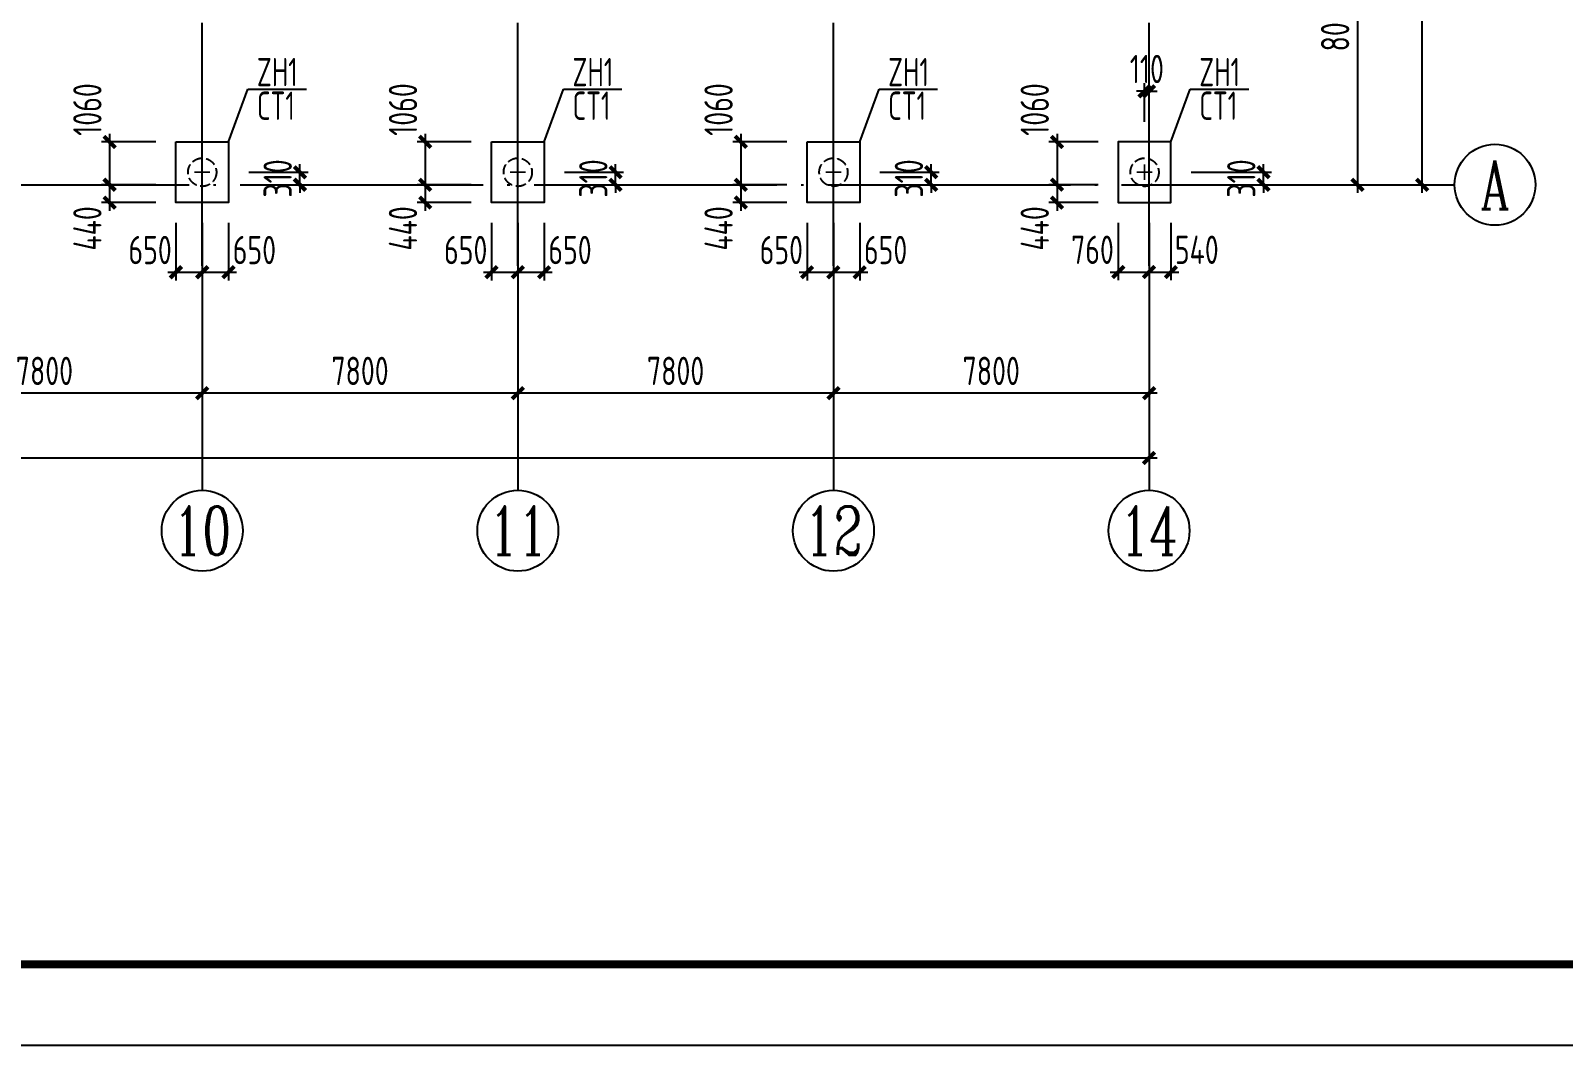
# Model space of a CAD drawing. Extents: x -2746917 to -971774, y -3334247 to -3250358.
# Drawn here: x -2394233 to -2375293, y -3316173 to -3303634 of the extents above; entities that cross this region are included whole.
import ezdxf
from ezdxf.enums import TextEntityAlignment as Align

# ---------------------------------------------------------------- set-up
doc = ezdxf.new("R2010")
doc.units = 0
doc.header["$LTSCALE"] = 1000
doc.header["$MEASUREMENT"] = 0
doc.header["$PDMODE"] = 35
doc.linetypes.add('DASH', pattern=[0.35, 0.25, -0.1])
doc.linetypes.add('DOTE', pattern=[2.42, 2, -0.2, 0.02, -0.2])
doc.layers.get('0').update_dxf_attribs({"linetype": 'CONTINUOUS'})
doc.layers.get('Defpoints').update_dxf_attribs({"linetype": 'CONTINUOUS'})
for name, color, linetype in [('AXIS', 253, 'DOTE'), ('COLU', 7, 'CONTINUOUS'), ('DIM', 3, 'CONTINUOUS'), ('NUM', 7, 'CONTINUOUS'), ('PUB_TITLE', 4, 'CONTINUOUS'), ('REIN', 1, 'CONTINUOUS'), ('TEXT', 7, 'CONTINUOUS'), ('桩基础', 7, 'CONTINUOUS')]:
    doc.layers.add(name, color=color, linetype=linetype)
doc.layers.add('yichutu', color=7, linetype='CONTINUOUS', true_color=0xffffff, plot=False)
doc.styles.add('TSSD_Axis', font='Complex.shx', dxfattribs={"width": 0.7, "bigfont": 'hztxt.shx'})
doc.styles.add('TSSD_Dimension', font='tssdeng.shx', dxfattribs={"width": 0.75, "bigfont": 'Hztxt.shx'})
doc.styles.add('TSSD_Rein', font='Tssdeng.shx', dxfattribs={"width": 0.75, "bigfont": 'hztxt.shx'})
doc.dimstyles.new('TSSD_200_100', dxfattribs={"dimtxt": 350, "dimasz": 100, "dimexe": 100, "dimexo": 250, "dimgap": 100, "dimtad": 1, "dimdec": 0, "dimlfac": 2, "dimzin": 0, "dimdsep": 46, "dimtxsty": 'TSSD_Dimension', "dimblk": 'ARCHTICK', "dimcen": 0, "dimdle": 100, "dimclrt": 7, "dimadec": 0, "dimazin": 0, "dimtfac": 1, "dimtdec": 0, "dimtix": 1, "dimtmove": 2, "dimatfit": 3, "dimfxl": 1, "dimtolj": 1, "dimtzin": 0, "dimarcsym": 0})

# ---------------------------------------------------------------- blocks, each defined once
blk = doc.blocks.new('ts_axno')
at = {"color": 0, "linetype": 'ByBlock', "lineweight": -2}
blk.add_circle((0, 0), 0.5, dxfattribs=at)
at = {"color": 0, "linetype": 'ByBlock', "lineweight": -2, "style": 'TSSD_Axis', "width": 0.7}
blk.add_attdef('A', text='', height=0.6, dxfattribs=at).set_placement((0, 0), align=Align.MIDDLE_CENTER)
blk = doc.blocks.new('_ArchTick')
at = {"color": 0, "const_width": 0.5}
blk.add_lwpolyline([(-0.71, -0.71), (0.71, 0.71)], dxfattribs=at)
blk = doc.blocks.new('*D2353')
at = {"layer": 'Defpoints', "color": 0, "ltscale": 1.5}
for p in [(-2388213, -3306539), (-2384313, -3306539), (-2388213, -3308114)]:
    blk.add_point(p, dxfattribs=at)
at = {"layer": 'DIM', "color": 0, "lineweight": -2, "ltscale": 1.5}
for p, q in [((-2388213, -3306789), (-2388213, -3308214)), ((-2384313, -3306789), (-2384313, -3308214)), ((-2384213, -3308114), (-2388313, -3308114))]:
    blk.add_line(p, q, dxfattribs=at)
at = {"layer": 'DIM', "color": 0, "lineweight": -2, "ltscale": 1.5, "xscale": 100, "yscale": 100, "zscale": 100, "rotation": 180}
blk.add_blockref('_ArchTick', (-2388213, -3308114), dxfattribs=at)
at = {"layer": 'DIM', "color": 0, "lineweight": -2, "ltscale": 1.5, "xscale": 100, "yscale": 100, "zscale": 100}
blk.add_blockref('_ArchTick', (-2384313, -3308114), dxfattribs=at)
at = {"layer": 'DIM', "color": 7, "ltscale": 1.5, "insert": (-2386263, -3307839), "char_height": 350, "attachment_point": 5, "style": 'TSSD_Dimension'}
blk.add_mtext('\\A1;7800', dxfattribs=at)
blk = doc.blocks.new('*D2354')
at = {"layer": 'Defpoints', "color": 0, "ltscale": 1.5}
for p in [(-2392113, -3306539), (-2388213, -3306539), (-2392113, -3308114)]:
    blk.add_point(p, dxfattribs=at)
at = {"layer": 'DIM', "color": 0, "lineweight": -2, "ltscale": 1.5}
for p, q in [((-2392113, -3306789), (-2392113, -3308214)), ((-2388213, -3306789), (-2388213, -3308214)), ((-2388113, -3308114), (-2392213, -3308114))]:
    blk.add_line(p, q, dxfattribs=at)
at = {"layer": 'DIM', "color": 0, "lineweight": -2, "ltscale": 1.5, "xscale": 100, "yscale": 100, "zscale": 100, "rotation": 180}
blk.add_blockref('_ArchTick', (-2392113, -3308114), dxfattribs=at)
at = {"layer": 'DIM', "color": 0, "lineweight": -2, "ltscale": 1.5, "xscale": 100, "yscale": 100, "zscale": 100}
blk.add_blockref('_ArchTick', (-2388213, -3308114), dxfattribs=at)
at = {"layer": 'DIM', "color": 7, "ltscale": 1.5, "insert": (-2390163, -3307839), "char_height": 350, "attachment_point": 5, "style": 'TSSD_Dimension'}
blk.add_mtext('\\A1;7800', dxfattribs=at)
blk = doc.blocks.new('*D2355')
at = {"layer": 'Defpoints', "color": 0, "ltscale": 1.5}
for p in [(-2396013, -3306539), (-2392113, -3306539), (-2396013, -3308114)]:
    blk.add_point(p, dxfattribs=at)
at = {"layer": 'DIM', "color": 0, "lineweight": -2, "ltscale": 1.5}
for p, q in [((-2396013, -3306789), (-2396013, -3308214)), ((-2392113, -3306789), (-2392113, -3308214)), ((-2392013, -3308114), (-2396113, -3308114))]:
    blk.add_line(p, q, dxfattribs=at)
at = {"layer": 'DIM', "color": 0, "lineweight": -2, "ltscale": 1.5, "xscale": 100, "yscale": 100, "zscale": 100, "rotation": 180}
blk.add_blockref('_ArchTick', (-2396013, -3308114), dxfattribs=at)
at = {"layer": 'DIM', "color": 0, "lineweight": -2, "ltscale": 1.5, "xscale": 100, "yscale": 100, "zscale": 100}
blk.add_blockref('_ArchTick', (-2392113, -3308114), dxfattribs=at)
at = {"layer": 'DIM', "color": 7, "ltscale": 1.5, "insert": (-2394063, -3307839), "char_height": 350, "attachment_point": 5, "style": 'TSSD_Dimension'}
blk.add_mtext('\\A1;7800', dxfattribs=at)
blk = doc.blocks.new('*D2363')
at = {"layer": 'Defpoints', "color": 0, "ltscale": 1.5}
for p in [(-2423313, -3306539), (-2380413, -3306539), (-2380413, -3308914)]:
    blk.add_point(p, dxfattribs=at)
at = {"layer": 'DIM', "color": 0, "lineweight": -2, "ltscale": 1.5}
for p, q in [((-2423313, -3306789), (-2423313, -3309014)), ((-2380413, -3306789), (-2380413, -3309014)), ((-2423413, -3308914), (-2380313, -3308914))]:
    blk.add_line(p, q, dxfattribs=at)
at = {"layer": 'DIM', "color": 0, "lineweight": -2, "ltscale": 1.5, "xscale": 100, "yscale": 100, "zscale": 100, "rotation": 180}
blk.add_blockref('_ArchTick', (-2423313, -3308914), dxfattribs=at)
at = {"layer": 'DIM', "color": 0, "lineweight": -2, "ltscale": 1.5, "xscale": 100, "yscale": 100, "zscale": 100}
blk.add_blockref('_ArchTick', (-2380413, -3308914), dxfattribs=at)
at = {"layer": 'DIM', "color": 7, "ltscale": 1.5, "insert": (-2401863, -3308639), "char_height": 350, "attachment_point": 5, "style": 'TSSD_Dimension'}
blk.add_mtext('\\A1;85800', dxfattribs=at)
blk = doc.blocks.new('*D2388')
at = {"layer": 'Defpoints', "color": 0, "ltscale": 1.5}
for p in [(-2379413, -3301539), (-2379413, -3305539), (-2377838, -3305539)]:
    blk.add_point(p, dxfattribs=at)
at = {"layer": 'DIM', "color": 0, "lineweight": -2, "ltscale": 1.5}
for p, q in [((-2379163, -3301539), (-2377738, -3301539)), ((-2377838, -3301439), (-2377838, -3305639)), ((-2379163, -3305539), (-2377738, -3305539))]:
    blk.add_line(p, q, dxfattribs=at)
at = {"layer": 'DIM', "color": 0, "lineweight": -2, "ltscale": 1.5, "xscale": 100, "yscale": 100, "zscale": 100}
for p, rotation in [((-2377838, -3301539), 90), ((-2377838, -3305539), 270)]:
    blk.add_blockref('_ArchTick', p, dxfattribs=dict(at, rotation=rotation))
at = {"layer": 'DIM', "color": 7, "ltscale": 1.5, "insert": (-2378113, -3303539), "char_height": 350, "attachment_point": 5, "rotation": 90, "style": 'TSSD_Dimension'}
blk.add_mtext('\\A1;8000', dxfattribs=at)
blk = doc.blocks.new('*D2389')
at = {"layer": 'Defpoints', "color": 0, "ltscale": 1.5}
for p in [(-2379413, -3281539), (-2377038, -3281539), (-2379413, -3305539)]:
    blk.add_point(p, dxfattribs=at)
at = {"layer": 'DIM', "color": 0, "lineweight": -2, "ltscale": 1.5}
for p, q in [((-2377038, -3305639), (-2377038, -3281439)), ((-2379163, -3281539), (-2376938, -3281539)), ((-2379163, -3305539), (-2376938, -3305539))]:
    blk.add_line(p, q, dxfattribs=at)
at = {"layer": 'DIM', "color": 0, "lineweight": -2, "ltscale": 1.5, "xscale": 100, "yscale": 100, "zscale": 100}
for p, rotation in [((-2377038, -3281539), 90), ((-2377038, -3305539), 270)]:
    blk.add_blockref('_ArchTick', p, dxfattribs=dict(at, rotation=rotation))
at = {"layer": 'DIM', "color": 7, "ltscale": 1.5, "insert": (-2377313, -3293539), "char_height": 350, "attachment_point": 5, "rotation": 90, "style": 'TSSD_Dimension'}
blk.add_mtext('\\A1;48000', dxfattribs=at)
blk = doc.blocks.new('*D2390')
at = {"layer": 'Defpoints', "color": 0, "ltscale": 1.5}
for p in [(-2384313, -3306539), (-2380413, -3306539), (-2384313, -3308114)]:
    blk.add_point(p, dxfattribs=at)
at = {"layer": 'DIM', "color": 0, "lineweight": -2, "ltscale": 1.5}
for p, q in [((-2384313, -3306789), (-2384313, -3308214)), ((-2380413, -3306789), (-2380413, -3308214)), ((-2380313, -3308114), (-2384413, -3308114))]:
    blk.add_line(p, q, dxfattribs=at)
at = {"layer": 'DIM', "color": 0, "lineweight": -2, "ltscale": 1.5, "xscale": 100, "yscale": 100, "zscale": 100, "rotation": 180}
blk.add_blockref('_ArchTick', (-2384313, -3308114), dxfattribs=at)
at = {"layer": 'DIM', "color": 0, "lineweight": -2, "ltscale": 1.5, "xscale": 100, "yscale": 100, "zscale": 100}
blk.add_blockref('_ArchTick', (-2380413, -3308114), dxfattribs=at)
at = {"layer": 'DIM', "color": 7, "ltscale": 1.5, "insert": (-2382363, -3307839), "char_height": 350, "attachment_point": 5, "style": 'TSSD_Dimension'}
blk.add_mtext('\\A1;7800', dxfattribs=at)
blk = doc.blocks.new('A$C4DB71547')
at = {"layer": 'REIN', "color": 4, "const_width": 20}
for points in [[(-75, 10), (117, 10)], [(21, 106), (21, -86)]]:
    blk.add_lwpolyline(points, dxfattribs=at)
blk = doc.blocks.new('*D2539')
at = {"layer": 'Defpoints', "color": 0, "ltscale": 1.5}
for p in [(-2392438, -3305759), (-2392113, -3305759), (-2392113, -3306620)]:
    blk.add_point(p, dxfattribs=at)
at = {"layer": 'DIM', "color": 0, "lineweight": -2, "ltscale": 1.5}
for p, q in [((-2392438, -3306009), (-2392438, -3306720)), ((-2392113, -3306009), (-2392113, -3306720)), ((-2392538, -3306620), (-2392013, -3306620))]:
    blk.add_line(p, q, dxfattribs=at)
at = {"layer": 'DIM', "color": 0, "lineweight": -2, "ltscale": 1.5, "xscale": 100, "yscale": 100, "zscale": 100, "rotation": 180}
blk.add_blockref('_ArchTick', (-2392438, -3306620), dxfattribs=at)
at = {"layer": 'DIM', "color": 0, "lineweight": -2, "ltscale": 1.5, "xscale": 100, "yscale": 100, "zscale": 100}
blk.add_blockref('_ArchTick', (-2392113, -3306620), dxfattribs=at)
at = {"layer": 'DIM', "color": 7, "ltscale": 1.5, "insert": (-2392757, -3306345), "char_height": 350, "attachment_point": 5, "style": 'TSSD_Dimension'}
blk.add_mtext('\\A1;650', dxfattribs=at)
blk = doc.blocks.new('*D2540')
at = {"layer": 'Defpoints', "color": 0, "ltscale": 1.5}
for p in [(-2392113, -3305759), (-2391788, -3305759), (-2391788, -3306620)]:
    blk.add_point(p, dxfattribs=at)
at = {"layer": 'DIM', "color": 0, "lineweight": -2, "ltscale": 1.5}
for p, q in [((-2392113, -3306009), (-2392113, -3306720)), ((-2391788, -3306009), (-2391788, -3306720)), ((-2392213, -3306620), (-2391688, -3306620))]:
    blk.add_line(p, q, dxfattribs=at)
at = {"layer": 'DIM', "color": 0, "lineweight": -2, "ltscale": 1.5, "xscale": 100, "yscale": 100, "zscale": 100, "rotation": 180}
blk.add_blockref('_ArchTick', (-2392113, -3306620), dxfattribs=at)
at = {"layer": 'DIM', "color": 0, "lineweight": -2, "ltscale": 1.5, "xscale": 100, "yscale": 100, "zscale": 100}
blk.add_blockref('_ArchTick', (-2391788, -3306620), dxfattribs=at)
at = {"layer": 'DIM', "color": 7, "ltscale": 1.5, "insert": (-2391468, -3306345), "char_height": 350, "attachment_point": 5, "style": 'TSSD_Dimension'}
blk.add_mtext('\\A1;650', dxfattribs=at)
blk = doc.blocks.new('*D2527')
at = {"layer": 'Defpoints', "color": 0, "ltscale": 1.5}
for p in [(-2392438, -3305009), (-2393257, -3305539), (-2392438, -3305539)]:
    blk.add_point(p, dxfattribs=at)
at = {"layer": 'DIM', "color": 0, "lineweight": -2, "ltscale": 1.5}
for p, q in [((-2392688, -3305009), (-2393357, -3305009)), ((-2393257, -3304909), (-2393257, -3305639)), ((-2392688, -3305539), (-2393357, -3305539))]:
    blk.add_line(p, q, dxfattribs=at)
at = {"layer": 'DIM', "color": 0, "lineweight": -2, "ltscale": 1.5, "xscale": 100, "yscale": 100, "zscale": 100}
for p, rotation in [((-2393257, -3305009), 90), ((-2393257, -3305539), 270)]:
    blk.add_blockref('_ArchTick', p, dxfattribs=dict(at, rotation=rotation))
at = {"layer": 'DIM', "color": 7, "ltscale": 1.5, "insert": (-2393532, -3304609), "char_height": 350, "attachment_point": 5, "rotation": 90, "style": 'TSSD_Dimension'}
blk.add_mtext('\\A1;1060', dxfattribs=at)
blk = doc.blocks.new('*D2528')
at = {"layer": 'Defpoints', "color": 0, "ltscale": 1.5}
for p in [(-2392438, -3305539), (-2393257, -3305759), (-2392438, -3305759)]:
    blk.add_point(p, dxfattribs=at)
at = {"layer": 'DIM', "color": 0, "lineweight": -2, "ltscale": 1.5}
for p, q in [((-2392688, -3305539), (-2393357, -3305539)), ((-2393257, -3305439), (-2393257, -3305859)), ((-2392688, -3305759), (-2393357, -3305759))]:
    blk.add_line(p, q, dxfattribs=at)
at = {"layer": 'DIM', "color": 0, "lineweight": -2, "ltscale": 1.5, "xscale": 100, "yscale": 100, "zscale": 100}
for p, rotation in [((-2393257, -3305539), 90), ((-2393257, -3305759), 270)]:
    blk.add_blockref('_ArchTick', p, dxfattribs=dict(at, rotation=rotation))
at = {"layer": 'DIM', "color": 7, "ltscale": 1.5, "insert": (-2393532, -3306078), "char_height": 350, "attachment_point": 5, "rotation": 90, "style": 'TSSD_Dimension'}
blk.add_mtext('\\A1;440', dxfattribs=at)
blk = doc.blocks.new('*D2529')
at = {"layer": 'Defpoints', "color": 0, "ltscale": 1.5}
for p in [(-2391788, -3305384), (-2390905, -3305384), (-2391788, -3305539)]:
    blk.add_point(p, dxfattribs=at)
at = {"layer": 'DIM', "color": 0, "lineweight": -2, "ltscale": 1.5}
for p, q in [((-2391538, -3305384), (-2390805, -3305384)), ((-2390905, -3305384), (-2390905, -3305284)), ((-2390905, -3305539), (-2390905, -3305384)), ((-2391538, -3305539), (-2390805, -3305539)), ((-2390905, -3305539), (-2390905, -3305639))]:
    blk.add_line(p, q, dxfattribs=at)
at = {"layer": 'DIM', "color": 0, "lineweight": -2, "ltscale": 1.5, "xscale": 100, "yscale": 100, "zscale": 100}
for p, rotation in [((-2390905, -3305384), 270), ((-2390905, -3305539), 90)]:
    blk.add_blockref('_ArchTick', p, dxfattribs=dict(at, rotation=rotation))
at = {"layer": 'DIM', "color": 7, "ltscale": 1.5, "insert": (-2391180, -3305461), "char_height": 350, "attachment_point": 5, "rotation": 90, "style": 'TSSD_Dimension'}
blk.add_mtext('\\A1;310', dxfattribs=at)
blk = doc.blocks.new('*D2553')
at = {"layer": 'Defpoints', "color": 0, "ltscale": 1.5}
for p in [(-2388538, -3305759), (-2388213, -3305759), (-2388213, -3306620)]:
    blk.add_point(p, dxfattribs=at)
at = {"layer": 'DIM', "color": 0, "lineweight": -2, "ltscale": 1.5}
for p, q in [((-2388538, -3306009), (-2388538, -3306720)), ((-2388213, -3306009), (-2388213, -3306720)), ((-2388638, -3306620), (-2388113, -3306620))]:
    blk.add_line(p, q, dxfattribs=at)
at = {"layer": 'DIM', "color": 0, "lineweight": -2, "ltscale": 1.5, "xscale": 100, "yscale": 100, "zscale": 100, "rotation": 180}
blk.add_blockref('_ArchTick', (-2388538, -3306620), dxfattribs=at)
at = {"layer": 'DIM', "color": 0, "lineweight": -2, "ltscale": 1.5, "xscale": 100, "yscale": 100, "zscale": 100}
blk.add_blockref('_ArchTick', (-2388213, -3306620), dxfattribs=at)
at = {"layer": 'DIM', "color": 7, "ltscale": 1.5, "insert": (-2388857, -3306345), "char_height": 350, "attachment_point": 5, "style": 'TSSD_Dimension'}
blk.add_mtext('\\A1;650', dxfattribs=at)
blk = doc.blocks.new('*D2554')
at = {"layer": 'Defpoints', "color": 0, "ltscale": 1.5}
for p in [(-2388213, -3305759), (-2387888, -3305759), (-2387888, -3306620)]:
    blk.add_point(p, dxfattribs=at)
at = {"layer": 'DIM', "color": 0, "lineweight": -2, "ltscale": 1.5}
for p, q in [((-2388213, -3306009), (-2388213, -3306720)), ((-2387888, -3306009), (-2387888, -3306720)), ((-2388313, -3306620), (-2387788, -3306620))]:
    blk.add_line(p, q, dxfattribs=at)
at = {"layer": 'DIM', "color": 0, "lineweight": -2, "ltscale": 1.5, "xscale": 100, "yscale": 100, "zscale": 100, "rotation": 180}
blk.add_blockref('_ArchTick', (-2388213, -3306620), dxfattribs=at)
at = {"layer": 'DIM', "color": 0, "lineweight": -2, "ltscale": 1.5, "xscale": 100, "yscale": 100, "zscale": 100}
blk.add_blockref('_ArchTick', (-2387888, -3306620), dxfattribs=at)
at = {"layer": 'DIM', "color": 7, "ltscale": 1.5, "insert": (-2387568, -3306345), "char_height": 350, "attachment_point": 5, "style": 'TSSD_Dimension'}
blk.add_mtext('\\A1;650', dxfattribs=at)
blk = doc.blocks.new('*D2541')
at = {"layer": 'Defpoints', "color": 0, "ltscale": 1.5}
for p in [(-2388538, -3305009), (-2389357, -3305539), (-2388538, -3305539)]:
    blk.add_point(p, dxfattribs=at)
at = {"layer": 'DIM', "color": 0, "lineweight": -2, "ltscale": 1.5}
for p, q in [((-2388788, -3305009), (-2389457, -3305009)), ((-2389357, -3304909), (-2389357, -3305639)), ((-2388788, -3305539), (-2389457, -3305539))]:
    blk.add_line(p, q, dxfattribs=at)
at = {"layer": 'DIM', "color": 0, "lineweight": -2, "ltscale": 1.5, "xscale": 100, "yscale": 100, "zscale": 100}
for p, rotation in [((-2389357, -3305009), 90), ((-2389357, -3305539), 270)]:
    blk.add_blockref('_ArchTick', p, dxfattribs=dict(at, rotation=rotation))
at = {"layer": 'DIM', "color": 7, "ltscale": 1.5, "insert": (-2389632, -3304609), "char_height": 350, "attachment_point": 5, "rotation": 90, "style": 'TSSD_Dimension'}
blk.add_mtext('\\A1;1060', dxfattribs=at)
blk = doc.blocks.new('*D2542')
at = {"layer": 'Defpoints', "color": 0, "ltscale": 1.5}
for p in [(-2388538, -3305539), (-2389357, -3305759), (-2388538, -3305759)]:
    blk.add_point(p, dxfattribs=at)
at = {"layer": 'DIM', "color": 0, "lineweight": -2, "ltscale": 1.5}
for p, q in [((-2388788, -3305539), (-2389457, -3305539)), ((-2389357, -3305439), (-2389357, -3305859)), ((-2388788, -3305759), (-2389457, -3305759))]:
    blk.add_line(p, q, dxfattribs=at)
at = {"layer": 'DIM', "color": 0, "lineweight": -2, "ltscale": 1.5, "xscale": 100, "yscale": 100, "zscale": 100}
for p, rotation in [((-2389357, -3305539), 90), ((-2389357, -3305759), 270)]:
    blk.add_blockref('_ArchTick', p, dxfattribs=dict(at, rotation=rotation))
at = {"layer": 'DIM', "color": 7, "ltscale": 1.5, "insert": (-2389632, -3306078), "char_height": 350, "attachment_point": 5, "rotation": 90, "style": 'TSSD_Dimension'}
blk.add_mtext('\\A1;440', dxfattribs=at)
blk = doc.blocks.new('*D2543')
at = {"layer": 'Defpoints', "color": 0, "ltscale": 1.5}
for p in [(-2387888, -3305384), (-2387005, -3305384), (-2387888, -3305539)]:
    blk.add_point(p, dxfattribs=at)
at = {"layer": 'DIM', "color": 0, "lineweight": -2, "ltscale": 1.5}
for p, q in [((-2387638, -3305384), (-2386905, -3305384)), ((-2387005, -3305384), (-2387005, -3305284)), ((-2387005, -3305539), (-2387005, -3305384)), ((-2387638, -3305539), (-2386905, -3305539)), ((-2387005, -3305539), (-2387005, -3305639))]:
    blk.add_line(p, q, dxfattribs=at)
at = {"layer": 'DIM', "color": 0, "lineweight": -2, "ltscale": 1.5, "xscale": 100, "yscale": 100, "zscale": 100}
for p, rotation in [((-2387005, -3305384), 270), ((-2387005, -3305539), 90)]:
    blk.add_blockref('_ArchTick', p, dxfattribs=dict(at, rotation=rotation))
at = {"layer": 'DIM', "color": 7, "ltscale": 1.5, "insert": (-2387280, -3305461), "char_height": 350, "attachment_point": 5, "rotation": 90, "style": 'TSSD_Dimension'}
blk.add_mtext('\\A1;310', dxfattribs=at)
blk = doc.blocks.new('*D2567')
at = {"layer": 'Defpoints', "color": 0, "ltscale": 1.5}
for p in [(-2384638, -3305759), (-2384313, -3305759), (-2384313, -3306620)]:
    blk.add_point(p, dxfattribs=at)
at = {"layer": 'DIM', "color": 0, "lineweight": -2, "ltscale": 1.5}
for p, q in [((-2384638, -3306009), (-2384638, -3306720)), ((-2384313, -3306009), (-2384313, -3306720)), ((-2384738, -3306620), (-2384213, -3306620))]:
    blk.add_line(p, q, dxfattribs=at)
at = {"layer": 'DIM', "color": 0, "lineweight": -2, "ltscale": 1.5, "xscale": 100, "yscale": 100, "zscale": 100, "rotation": 180}
blk.add_blockref('_ArchTick', (-2384638, -3306620), dxfattribs=at)
at = {"layer": 'DIM', "color": 0, "lineweight": -2, "ltscale": 1.5, "xscale": 100, "yscale": 100, "zscale": 100}
blk.add_blockref('_ArchTick', (-2384313, -3306620), dxfattribs=at)
at = {"layer": 'DIM', "color": 7, "ltscale": 1.5, "insert": (-2384957, -3306345), "char_height": 350, "attachment_point": 5, "style": 'TSSD_Dimension'}
blk.add_mtext('\\A1;650', dxfattribs=at)
blk = doc.blocks.new('*D2568')
at = {"layer": 'Defpoints', "color": 0, "ltscale": 1.5}
for p in [(-2384313, -3305759), (-2383988, -3305759), (-2383988, -3306620)]:
    blk.add_point(p, dxfattribs=at)
at = {"layer": 'DIM', "color": 0, "lineweight": -2, "ltscale": 1.5}
for p, q in [((-2384313, -3306009), (-2384313, -3306720)), ((-2383988, -3306009), (-2383988, -3306720)), ((-2384413, -3306620), (-2383888, -3306620))]:
    blk.add_line(p, q, dxfattribs=at)
at = {"layer": 'DIM', "color": 0, "lineweight": -2, "ltscale": 1.5, "xscale": 100, "yscale": 100, "zscale": 100, "rotation": 180}
blk.add_blockref('_ArchTick', (-2384313, -3306620), dxfattribs=at)
at = {"layer": 'DIM', "color": 0, "lineweight": -2, "ltscale": 1.5, "xscale": 100, "yscale": 100, "zscale": 100}
blk.add_blockref('_ArchTick', (-2383988, -3306620), dxfattribs=at)
at = {"layer": 'DIM', "color": 7, "ltscale": 1.5, "insert": (-2383668, -3306345), "char_height": 350, "attachment_point": 5, "style": 'TSSD_Dimension'}
blk.add_mtext('\\A1;650', dxfattribs=at)
blk = doc.blocks.new('*D2555')
at = {"layer": 'Defpoints', "color": 0, "ltscale": 1.5}
for p in [(-2384638, -3305009), (-2385457, -3305539), (-2384638, -3305539)]:
    blk.add_point(p, dxfattribs=at)
at = {"layer": 'DIM', "color": 0, "lineweight": -2, "ltscale": 1.5}
for p, q in [((-2384888, -3305009), (-2385557, -3305009)), ((-2385457, -3304909), (-2385457, -3305639)), ((-2384888, -3305539), (-2385557, -3305539))]:
    blk.add_line(p, q, dxfattribs=at)
at = {"layer": 'DIM', "color": 0, "lineweight": -2, "ltscale": 1.5, "xscale": 100, "yscale": 100, "zscale": 100}
for p, rotation in [((-2385457, -3305009), 90), ((-2385457, -3305539), 270)]:
    blk.add_blockref('_ArchTick', p, dxfattribs=dict(at, rotation=rotation))
at = {"layer": 'DIM', "color": 7, "ltscale": 1.5, "insert": (-2385732, -3304609), "char_height": 350, "attachment_point": 5, "rotation": 90, "style": 'TSSD_Dimension'}
blk.add_mtext('\\A1;1060', dxfattribs=at)
blk = doc.blocks.new('*D2556')
at = {"layer": 'Defpoints', "color": 0, "ltscale": 1.5}
for p in [(-2384638, -3305539), (-2385457, -3305759), (-2384638, -3305759)]:
    blk.add_point(p, dxfattribs=at)
at = {"layer": 'DIM', "color": 0, "lineweight": -2, "ltscale": 1.5}
for p, q in [((-2384888, -3305539), (-2385557, -3305539)), ((-2385457, -3305439), (-2385457, -3305859)), ((-2384888, -3305759), (-2385557, -3305759))]:
    blk.add_line(p, q, dxfattribs=at)
at = {"layer": 'DIM', "color": 0, "lineweight": -2, "ltscale": 1.5, "xscale": 100, "yscale": 100, "zscale": 100}
for p, rotation in [((-2385457, -3305539), 90), ((-2385457, -3305759), 270)]:
    blk.add_blockref('_ArchTick', p, dxfattribs=dict(at, rotation=rotation))
at = {"layer": 'DIM', "color": 7, "ltscale": 1.5, "insert": (-2385732, -3306078), "char_height": 350, "attachment_point": 5, "rotation": 90, "style": 'TSSD_Dimension'}
blk.add_mtext('\\A1;440', dxfattribs=at)
blk = doc.blocks.new('*D2557')
at = {"layer": 'Defpoints', "color": 0, "ltscale": 1.5}
for p in [(-2383988, -3305384), (-2383105, -3305384), (-2383988, -3305539)]:
    blk.add_point(p, dxfattribs=at)
at = {"layer": 'DIM', "color": 0, "lineweight": -2, "ltscale": 1.5}
for p, q in [((-2383738, -3305384), (-2383005, -3305384)), ((-2383105, -3305384), (-2383105, -3305284)), ((-2383105, -3305539), (-2383105, -3305384)), ((-2383738, -3305539), (-2383005, -3305539)), ((-2383105, -3305539), (-2383105, -3305639))]:
    blk.add_line(p, q, dxfattribs=at)
at = {"layer": 'DIM', "color": 0, "lineweight": -2, "ltscale": 1.5, "xscale": 100, "yscale": 100, "zscale": 100}
for p, rotation in [((-2383105, -3305384), 270), ((-2383105, -3305539), 90)]:
    blk.add_blockref('_ArchTick', p, dxfattribs=dict(at, rotation=rotation))
at = {"layer": 'DIM', "color": 7, "ltscale": 1.5, "insert": (-2383380, -3305461), "char_height": 350, "attachment_point": 5, "rotation": 90, "style": 'TSSD_Dimension'}
blk.add_mtext('\\A1;310', dxfattribs=at)
blk = doc.blocks.new('*D2572')
at = {"layer": 'Defpoints', "color": 0, "ltscale": 1.5}
for p in [(-2380468, -3304383), (-2380468, -3305009), (-2380413, -3305009)]:
    blk.add_point(p, dxfattribs=at)
at = {"layer": 'DIM', "color": 0, "lineweight": -2, "ltscale": 1.5}
for p, q in [((-2380468, -3304383), (-2380568, -3304383)), ((-2380468, -3304759), (-2380468, -3304283)), ((-2380413, -3304383), (-2380468, -3304383)), ((-2380413, -3304759), (-2380413, -3304283)), ((-2380413, -3304383), (-2380313, -3304383))]:
    blk.add_line(p, q, dxfattribs=at)
at = {"layer": 'DIM', "color": 0, "lineweight": -2, "ltscale": 1.5, "xscale": 100, "yscale": 100, "zscale": 100}
blk.add_blockref('_ArchTick', (-2380468, -3304383), dxfattribs=at)
at = {"layer": 'DIM', "color": 0, "lineweight": -2, "ltscale": 1.5, "xscale": 100, "yscale": 100, "zscale": 100, "rotation": 180}
blk.add_blockref('_ArchTick', (-2380413, -3304383), dxfattribs=at)
at = {"layer": 'DIM', "color": 7, "ltscale": 1.5, "insert": (-2380440, -3304108), "char_height": 350, "attachment_point": 5, "style": 'TSSD_Dimension'}
blk.add_mtext('\\A1;110', dxfattribs=at)
blk = doc.blocks.new('*D2579')
at = {"layer": 'Defpoints', "color": 0, "ltscale": 1.5}
for p in [(-2380793, -3305759), (-2380413, -3305759), (-2380413, -3306617)]:
    blk.add_point(p, dxfattribs=at)
at = {"layer": 'DIM', "color": 0, "lineweight": -2, "ltscale": 1.5}
for p, q in [((-2380793, -3306009), (-2380793, -3306717)), ((-2380413, -3306009), (-2380413, -3306717)), ((-2380893, -3306617), (-2380313, -3306617))]:
    blk.add_line(p, q, dxfattribs=at)
at = {"layer": 'DIM', "color": 0, "lineweight": -2, "ltscale": 1.5, "xscale": 100, "yscale": 100, "zscale": 100, "rotation": 180}
blk.add_blockref('_ArchTick', (-2380793, -3306617), dxfattribs=at)
at = {"layer": 'DIM', "color": 0, "lineweight": -2, "ltscale": 1.5, "xscale": 100, "yscale": 100, "zscale": 100}
blk.add_blockref('_ArchTick', (-2380413, -3306617), dxfattribs=at)
at = {"layer": 'DIM', "color": 7, "ltscale": 1.5, "insert": (-2381112, -3306342), "char_height": 350, "attachment_point": 5, "style": 'TSSD_Dimension'}
blk.add_mtext('\\A1;760', dxfattribs=at)
blk = doc.blocks.new('*D2580')
at = {"layer": 'Defpoints', "color": 0, "ltscale": 1.5}
for p in [(-2380413, -3305759), (-2380143, -3305759), (-2380143, -3306617)]:
    blk.add_point(p, dxfattribs=at)
at = {"layer": 'DIM', "color": 0, "lineweight": -2, "ltscale": 1.5}
for p, q in [((-2380413, -3306009), (-2380413, -3306717)), ((-2380143, -3306009), (-2380143, -3306717)), ((-2380513, -3306617), (-2380043, -3306617))]:
    blk.add_line(p, q, dxfattribs=at)
at = {"layer": 'DIM', "color": 0, "lineweight": -2, "ltscale": 1.5, "xscale": 100, "yscale": 100, "zscale": 100, "rotation": 180}
blk.add_blockref('_ArchTick', (-2380413, -3306617), dxfattribs=at)
at = {"layer": 'DIM', "color": 0, "lineweight": -2, "ltscale": 1.5, "xscale": 100, "yscale": 100, "zscale": 100}
blk.add_blockref('_ArchTick', (-2380143, -3306617), dxfattribs=at)
at = {"layer": 'DIM', "color": 7, "ltscale": 1.5, "insert": (-2379823, -3306342), "char_height": 350, "attachment_point": 5, "style": 'TSSD_Dimension'}
blk.add_mtext('\\A1;540', dxfattribs=at)
blk = doc.blocks.new('*D2581')
at = {"layer": 'Defpoints', "color": 0, "ltscale": 1.5}
for p in [(-2380143, -3305384), (-2378998, -3305384), (-2380143, -3305539)]:
    blk.add_point(p, dxfattribs=at)
at = {"layer": 'DIM', "color": 0, "lineweight": -2, "ltscale": 1.5}
for p, q in [((-2379893, -3305384), (-2378898, -3305384)), ((-2378998, -3305384), (-2378998, -3305284)), ((-2378998, -3305539), (-2378998, -3305384)), ((-2379893, -3305539), (-2378898, -3305539)), ((-2378998, -3305539), (-2378998, -3305639))]:
    blk.add_line(p, q, dxfattribs=at)
at = {"layer": 'DIM', "color": 0, "lineweight": -2, "ltscale": 1.5, "xscale": 100, "yscale": 100, "zscale": 100}
for p, rotation in [((-2378998, -3305384), 270), ((-2378998, -3305539), 90)]:
    blk.add_blockref('_ArchTick', p, dxfattribs=dict(at, rotation=rotation))
at = {"layer": 'DIM', "color": 7, "ltscale": 1.5, "insert": (-2379273, -3305461), "char_height": 350, "attachment_point": 5, "rotation": 90, "style": 'TSSD_Dimension'}
blk.add_mtext('\\A1;310', dxfattribs=at)
blk = doc.blocks.new('*D2582')
at = {"layer": 'Defpoints', "color": 0, "ltscale": 1.5}
for p in [(-2380793, -3305009), (-2381550, -3305539), (-2380793, -3305539)]:
    blk.add_point(p, dxfattribs=at)
at = {"layer": 'DIM', "color": 0, "lineweight": -2, "ltscale": 1.5}
for p, q in [((-2381043, -3305009), (-2381650, -3305009)), ((-2381550, -3304909), (-2381550, -3305639)), ((-2381043, -3305539), (-2381650, -3305539))]:
    blk.add_line(p, q, dxfattribs=at)
at = {"layer": 'DIM', "color": 0, "lineweight": -2, "ltscale": 1.5, "xscale": 100, "yscale": 100, "zscale": 100}
for p, rotation in [((-2381550, -3305009), 90), ((-2381550, -3305539), 270)]:
    blk.add_blockref('_ArchTick', p, dxfattribs=dict(at, rotation=rotation))
at = {"layer": 'DIM', "color": 7, "ltscale": 1.5, "insert": (-2381825, -3304609), "char_height": 350, "attachment_point": 5, "rotation": 90, "style": 'TSSD_Dimension'}
blk.add_mtext('\\A1;1060', dxfattribs=at)
blk = doc.blocks.new('*D2583')
at = {"layer": 'Defpoints', "color": 0, "ltscale": 1.5}
for p in [(-2380793, -3305539), (-2381550, -3305759), (-2380793, -3305759)]:
    blk.add_point(p, dxfattribs=at)
at = {"layer": 'DIM', "color": 0, "lineweight": -2, "ltscale": 1.5}
for p, q in [((-2381043, -3305539), (-2381650, -3305539)), ((-2381550, -3305439), (-2381550, -3305859)), ((-2381043, -3305759), (-2381650, -3305759))]:
    blk.add_line(p, q, dxfattribs=at)
at = {"layer": 'DIM', "color": 0, "lineweight": -2, "ltscale": 1.5, "xscale": 100, "yscale": 100, "zscale": 100}
for p, rotation in [((-2381550, -3305539), 90), ((-2381550, -3305759), 270)]:
    blk.add_blockref('_ArchTick', p, dxfattribs=dict(at, rotation=rotation))
at = {"layer": 'DIM', "color": 7, "ltscale": 1.5, "insert": (-2381825, -3306078), "char_height": 350, "attachment_point": 5, "rotation": 90, "style": 'TSSD_Dimension'}
blk.add_mtext('\\A1;440', dxfattribs=at)
blk = doc.blocks.new('yct-743-420-74300-42000-100-2002.0')
at = {"layer": 'yichutu', "color": 7, "true_color": 0xffffff}
blk.add_lwpolyline([(0, 0), (0, 42000), (74300, 42000), (74300, 0)], close=True, dxfattribs=at)
blk = doc.blocks.new('A$C6B365CFD')
at = {"layer": 'PUB_TITLE'}
blk.add_lwpolyline([(-70467, -17093), (-70467, 24907), (3833, 24907), (3833, -17093)], close=True, dxfattribs=at)
at = {"layer": 'PUB_TITLE', "const_width": 100}
blk.add_lwpolyline([(2833, -16093), (2833, 23907), (-69753, 23907), (-69753, -16093), (2833, -16093)], dxfattribs=at)

msp = doc.modelspace()

# ---------------------------------------------------------------- linework, layer by layer
at = {"layer": 'AXIS', "ltscale": 1.5}
for p, q in [((-2392112.72, -3306538.58), (-2392112.72, -3280538.58)), ((-2388212.72, -3306538.58), (-2388212.72, -3280538.58)), ((-2384312.72, -3306538.58), (-2384312.72, -3280538.58)), ((-2380412.72, -3306538.58), (-2380412.72, -3280538.58)), ((-2424312.72, -3305538.58), (-2379412.72, -3305538.58))]:
    msp.add_line(p, q, dxfattribs=at)
at = {"layer": 'COLU'}
for points in [[(-2392437.72, -3305008.58), (-2391787.72, -3305008.58), (-2391787.72, -3305758.58), (-2392437.72, -3305758.58)], [(-2388537.72, -3305008.58), (-2387887.72, -3305008.58), (-2387887.72, -3305758.58), (-2388537.72, -3305758.58)], [(-2384637.72, -3305008.58), (-2383987.72, -3305008.58), (-2383987.72, -3305758.58), (-2384637.72, -3305758.58)], [(-2380142.72, -3305008.58), (-2380792.72, -3305008.58), (-2380792.72, -3305758.58), (-2380142.72, -3305758.58)]]:
    msp.add_lwpolyline(points, close=True, dxfattribs=at)
at = {"layer": 'NUM'}
for p, q in [((-2391787.72, -3305008.58), (-2391547.93, -3304358.93)), ((-2391547.93, -3304358.93), (-2390826.17, -3304358.93)), ((-2387887.72, -3305008.58), (-2387647.93, -3304358.93)), ((-2387647.93, -3304358.93), (-2386926.17, -3304358.93)), ((-2383987.72, -3305008.58), (-2383747.93, -3304358.93)), ((-2383747.93, -3304358.93), (-2383026.17, -3304358.93)), ((-2380142.72, -3305008.58), (-2379902.93, -3304358.93)), ((-2379902.93, -3304358.93), (-2379181.17, -3304358.93))]:
    msp.add_line(p, q, dxfattribs=at)
at = {"layer": 'NUM', "ltscale": 1.5}
for p, q in [((-2379412.72, -3305538.58), (-2376637.72, -3305538.58)), ((-2392112.72, -3306538.58), (-2392112.72, -3309313.58)), ((-2388212.72, -3306538.58), (-2388212.72, -3309313.58)), ((-2384312.72, -3306538.58), (-2384312.72, -3309313.58)), ((-2380412.72, -3306538.58), (-2380412.72, -3309313.58))]:
    msp.add_line(p, q, dxfattribs=at)
at = {"layer": '桩基础', "linetype": 'DASH', "ltscale": 0.5}
for centre in [(-2392112.72, -3305383.58), (-2388212.72, -3305383.58), (-2384312.72, -3305383.58), (-2380467.72, -3305383.58)]:
    msp.add_circle(centre, 175, dxfattribs=at)

# ---------------------------------------------------------------- block references
at = {"ltscale": 1.5}
msp.add_blockref('A$C6B365CFD', (-2363601.94, -3299080.41), dxfattribs=at)
at = {"layer": 'COLU', "ltscale": 1.5}
for p in [(-2392133.63, -3305393.93), (-2388233.63, -3305393.93), (-2384333.63, -3305393.93)]:
    msp.add_blockref('A$C4DB71547', p, dxfattribs=at)
at = {"layer": 'COLU', "ltscale": 1.5, "xscale": -1}
msp.add_blockref('A$C4DB71547', (-2380446.82, -3305393.93), dxfattribs=at)
at = {"layer": 'NUM'}
ref = msp.add_blockref('ts_axno', (-2376137.72, -3305538.58), dxfattribs=dict(at, xscale=1000, yscale=1000, zscale=1000))
ref.add_attrib('A', 'A', dxfattribs={"height": 600, "style": 'TSSD_Axis', "width": 0.7}).set_placement((-2376137.72, -3305538.58), align=Align.MIDDLE_CENTER)
ref = msp.add_blockref('ts_axno', (-2392112.72, -3309813.58), dxfattribs=dict(at, xscale=1000, yscale=1000, zscale=1000))
ref.add_attrib('10', '10', dxfattribs={"height": 600, "style": 'TSSD_Axis', "width": 0.7}).set_placement((-2392112.72, -3309813.58), align=Align.MIDDLE_CENTER)
ref = msp.add_blockref('ts_axno', (-2388212.72, -3309813.58), dxfattribs=dict(at, xscale=1000, yscale=1000, zscale=1000))
ref.add_attrib('11', '11', dxfattribs={"height": 600, "style": 'TSSD_Axis', "width": 0.7}).set_placement((-2388212.72, -3309813.58), align=Align.MIDDLE_CENTER)
ref = msp.add_blockref('ts_axno', (-2384312.72, -3309813.58), dxfattribs=dict(at, xscale=1000, yscale=1000, zscale=1000))
ref.add_attrib('12', '12', dxfattribs={"height": 600, "style": 'TSSD_Axis', "width": 0.7}).set_placement((-2384312.72, -3309813.58), align=Align.MIDDLE_CENTER)
ref = msp.add_blockref('ts_axno', (-2380412.72, -3309813.58), dxfattribs=dict(at, xscale=1000, yscale=1000, zscale=1000))
ref.add_attrib('14', '14', dxfattribs={"height": 600, "style": 'TSSD_Axis', "width": 0.7}).set_placement((-2380412.72, -3309813.58), align=Align.MIDDLE_CENTER)
at = {"layer": 'yichutu'}
msp.add_blockref('yct-743-420-74300-42000-100-2002.0', (-2434068.65, -3316173.05), dxfattribs=at)

# ---------------------------------------------------------------- texts
at = {"layer": 'TEXT', "lineweight": 5, "style": 'TSSD_Rein', "width": 0.7}
for s, p in [('ZH1', (-2391437.04, -3304320.58)), ('ZH1', (-2387537.04, -3304320.58)), ('ZH1', (-2383637.04, -3304320.58)), ('ZH1', (-2379792.04, -3304320.58)), ('CT1', (-2391437.04, -3304736.92)), ('CT1', (-2387537.04, -3304736.92)), ('CT1', (-2383637.04, -3304736.92)), ('CT1', (-2379792.04, -3304736.92))]:
    msp.add_text(s, height=350, dxfattribs=at).set_placement(p)

# ---------------------------------------------------------------- dimensions: what is measured, and where the dimension line sits
at = {"layer": 'DIM', "ltscale": 1.5}
for base, p1, p2, angle, picture, middle in [((-2377037.72, -3281538.58), (-2379412.72, -3305538.58), (-2379412.72, -3281538.58), 270, '*D2389', (-2377312.72, -3293538.58)), ((-2377837.72, -3305538.58), (-2379412.72, -3301538.58), (-2379412.72, -3305538.58), 270, '*D2388', (-2378112.72, -3303538.58)), ((-2380467.72, -3304382.76), (-2380412.72, -3305008.58), (-2380467.72, -3305008.58), 180, '*D2572', (-2380440.22, -3304107.76)), ((-2390904.69, -3305383.58), (-2391787.72, -3305538.58), (-2391787.72, -3305383.58), 90, '*D2529', (-2391179.69, -3305461.08)), ((-2387004.69, -3305383.58), (-2387887.72, -3305538.58), (-2387887.72, -3305383.58), 90, '*D2543', (-2387279.69, -3305461.08)), ((-2383104.69, -3305383.58), (-2383987.72, -3305538.58), (-2383987.72, -3305383.58), 90, '*D2557', (-2383379.69, -3305461.08)), ((-2378998.3, -3305383.58), (-2380142.72, -3305538.58), (-2380142.72, -3305383.58), 90, '*D2581', (-2379273.3, -3305461.08)), ((-2380412.72, -3308913.58), (-2423312.72, -3306538.58), (-2380412.72, -3306538.58), 180, '*D2363', (-2401862.72, -3308638.58)), ((-2396012.72, -3308113.58), (-2392112.72, -3306538.58), (-2396012.72, -3306538.58), 180, '*D2355', (-2394062.72, -3307838.58)), ((-2392112.72, -3308113.58), (-2388212.72, -3306538.58), (-2392112.72, -3306538.58), 180, '*D2354', (-2390162.72, -3307838.58)), ((-2388212.72, -3308113.58), (-2384312.72, -3306538.58), (-2388212.72, -3306538.58), 180, '*D2353', (-2386262.72, -3307838.58)), ((-2384312.72, -3308113.58), (-2380412.72, -3306538.58), (-2384312.72, -3306538.58), 180, '*D2390', (-2382362.72, -3307838.58))]:
    dim = msp.add_linear_dim(base=base, p1=p1, p2=p2, angle=angle, dimstyle='TSSD_200_100', dxfattribs=at)
    dim.commit()
    dim.dimension.update_dxf_attribs({"geometry": picture, "text_midpoint": middle})
for base, p1, p2, picture, middle in [((-2393256.57, -3305538.58), (-2392437.72, -3305008.58), (-2392437.72, -3305538.58), '*D2527', (-2393531.57, -3304608.55)), ((-2389356.57, -3305538.58), (-2388537.72, -3305008.58), (-2388537.72, -3305538.58), '*D2541', (-2389631.57, -3304608.55)), ((-2385456.57, -3305538.58), (-2384637.72, -3305008.58), (-2384637.72, -3305538.58), '*D2555', (-2385731.57, -3304608.55)), ((-2381550.09, -3305538.58), (-2380792.72, -3305008.58), (-2380792.72, -3305538.58), '*D2582', (-2381825.09, -3304608.55)), ((-2393256.57, -3305758.58), (-2392437.72, -3305538.58), (-2392437.72, -3305758.58), '*D2528', (-2393531.57, -3306077.85)), ((-2389356.57, -3305758.58), (-2388537.72, -3305538.58), (-2388537.72, -3305758.58), '*D2542', (-2389631.57, -3306077.85)), ((-2385456.57, -3305758.58), (-2384637.72, -3305538.58), (-2384637.72, -3305758.58), '*D2556', (-2385731.57, -3306077.85)), ((-2381550.09, -3305758.58), (-2380792.72, -3305538.58), (-2380792.72, -3305758.58), '*D2583', (-2381825.09, -3306077.85))]:
    dim = msp.add_linear_dim(base=base, p1=p1, p2=p2, angle=90, dimstyle='TSSD_200_100', dxfattribs=at)
    dim.commit()
    dim.dimension.update_dxf_attribs({"geometry": picture, "text_midpoint": middle, "dimtype": 160})
for base, p1, p2, picture, middle in [((-2392112.72, -3306619.72), (-2392437.72, -3305758.58), (-2392112.72, -3305758.58), '*D2539', (-2392756.99, -3306344.72)), ((-2391787.72, -3306619.72), (-2392112.72, -3305758.58), (-2391787.72, -3305758.58), '*D2540', (-2391468.46, -3306344.72)), ((-2388212.72, -3306619.72), (-2388537.72, -3305758.58), (-2388212.72, -3305758.58), '*D2553', (-2388856.99, -3306344.72)), ((-2387887.72, -3306619.72), (-2388212.72, -3305758.58), (-2387887.72, -3305758.58), '*D2554', (-2387568.46, -3306344.72)), ((-2384312.72, -3306619.72), (-2384637.72, -3305758.58), (-2384312.72, -3305758.58), '*D2567', (-2384956.99, -3306344.72)), ((-2383987.72, -3306619.72), (-2384312.72, -3305758.58), (-2383987.72, -3305758.58), '*D2568', (-2383668.46, -3306344.72)), ((-2380412.72, -3306617.13), (-2380792.72, -3305758.58), (-2380412.72, -3305758.58), '*D2579', (-2381111.99, -3306342.13)), ((-2380142.72, -3306617.13), (-2380412.72, -3305758.58), (-2380142.72, -3305758.58), '*D2580', (-2379823.46, -3306342.13))]:
    dim = msp.add_linear_dim(base=base, p1=p1, p2=p2, dimstyle='TSSD_200_100', dxfattribs=at)
    dim.commit()
    dim.dimension.update_dxf_attribs({"geometry": picture, "text_midpoint": middle, "dimtype": 160})

doc.saveas('drawing.dxf')
